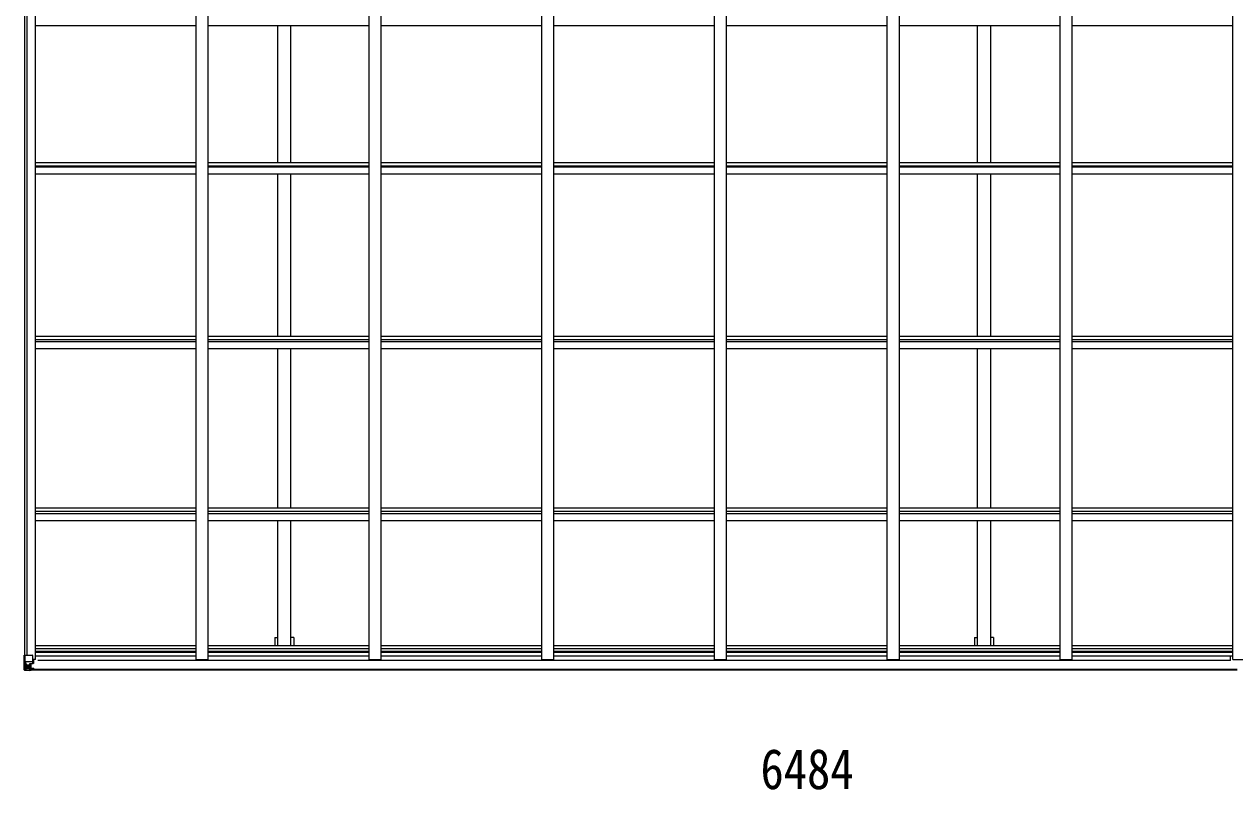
# Model space of a CAD drawing. Units: millimetres at full size; details may follow other scales. Extents: x -9783 to 9892, y -6828 to 6752.
# Drawn here: x 602 to 5620, y 453 to 3624 of the extents above; entities that cross this region are included whole.
import ezdxf
from ezdxf.enums import TextEntityAlignment as Align

# ---------------------------------------------------------------- set-up
doc = ezdxf.new("R2010")
doc.units = ezdxf.units.MM
doc.header["$LTSCALE"] = 35
for name, color, linetype, lineweight in [('0-1_本体', 4, 'Continuous', 9), ('0-2_部品', 7, 'Continuous', 9), ('0-A_寸法', 6, 'Continuous', 9)]:
    doc.layers.add(name, color=color, linetype=linetype, lineweight=lineweight)
doc.styles.add('ＭＳ ゴシック', font='')
doc.styles.get('ＭＳ ゴシック').set_extended_font_data('MS Gothic')

msp = doc.modelspace()

# ---------------------------------------------------------------- linework, layer by layer
at = {"layer": '0-1_本体'}
for p, q in [((604.38, 1010.96), (604.38, 6281.05)), ((614.2, 1010.96), (614.2, 6281.05)), ((649.38, 992.49), (649.38, 6299.52)), ((1315.38, 992.49), (1315.38, 6299.52)), ((1365.38, 992.49), (1365.38, 6299.52)), ((2031.38, 992.49), (2031.38, 6299.52)), ((2081.38, 992.49), (2081.38, 6299.52)), ((2747.38, 992.49), (2747.38, 6299.52)), ((2797.38, 992.49), (2797.38, 6299.52)), ((3463.38, 992.49), (3463.38, 6299.52)), ((3513.38, 992.49), (3513.38, 6299.52)), ((4179.38, 992.49), (4179.38, 6299.52)), ((4229.38, 992.49), (4229.38, 6299.52)), ((4895.38, 992.49), (4895.38, 6299.52)), ((4945.38, 992.49), (4945.38, 6299.52)), ((5611.38, 992.49), (5611.38, 6299.52)), ((649.38, 3618.01), (1315.38, 3618.01)), ((1365.38, 3618.01), (2031.38, 3618.01)), ((1652.88, 3050.49), (1652.88, 3618.01)), ((1707.88, 3050.49), (1707.88, 3618.01)), ((2081.38, 3618.01), (2747.38, 3618.01)), ((2797.38, 3618.01), (3463.38, 3618.01)), ((3513.38, 3618.01), (4179.38, 3618.01)), ((4229.38, 3618.01), (4895.38, 3618.01)), ((4552.88, 3050.49), (4552.88, 3618.01)), ((4607.88, 3050.49), (4607.88, 3618.01)), ((4945.38, 3618.01), (5611.38, 3618.01)), ((649.38, 3050.49), (1315.38, 3050.49)), ((649.38, 3037.47), (1315.38, 3037.47)), ((649.38, 3033.6), (1315.38, 3033.6)), ((1365.38, 3050.49), (2031.38, 3050.49)), ((1365.38, 3037.47), (2031.38, 3037.47)), ((1365.38, 3033.6), (2031.38, 3033.6)), ((2081.38, 3050.49), (2747.38, 3050.49)), ((2081.38, 3037.47), (2747.38, 3037.47)), ((2081.38, 3033.6), (2747.38, 3033.6)), ((2797.38, 3050.49), (3463.38, 3050.49)), ((2797.38, 3037.47), (3463.38, 3037.47)), ((2797.38, 3033.6), (3463.38, 3033.6)), ((3513.38, 3050.49), (4179.38, 3050.49)), ((3513.38, 3037.47), (4179.38, 3037.47)), ((3513.38, 3033.6), (4179.38, 3033.6)), ((4229.38, 3050.49), (4895.38, 3050.49)), ((4229.38, 3037.47), (4895.38, 3037.47)), ((4229.38, 3033.6), (4895.38, 3033.6)), ((4945.38, 3050.49), (5611.38, 3050.49)), ((4945.38, 3037.47), (5611.38, 3037.47)), ((4945.38, 3033.6), (5611.38, 3033.6)), ((649.38, 3003.72), (1315.38, 3003.72)), ((1365.38, 3003.72), (2031.38, 3003.72)), ((1652.88, 2331.19), (1652.88, 3003.72)), ((1707.88, 2331.19), (1707.88, 3003.72)), ((2081.38, 3003.72), (2747.38, 3003.72)), ((2797.38, 3003.72), (3463.38, 3003.72)), ((3513.38, 3003.72), (4179.38, 3003.72)), ((4229.38, 3003.72), (4895.38, 3003.72)), ((4552.88, 2331.19), (4552.88, 3003.72)), ((4607.88, 2331.19), (4607.88, 3003.72)), ((4945.38, 3003.72), (5611.38, 3003.72)), ((649.36, 2318.27), (1315.36, 2318.27)), ((649.38, 2331.19), (1315.38, 2331.19)), ((649.38, 2309.95), (1315.38, 2309.95)), ((1365.36, 2318.27), (2031.36, 2318.27)), ((1365.38, 2331.19), (2031.38, 2331.19)), ((1365.38, 2309.95), (2031.38, 2309.95)), ((2081.36, 2318.27), (2747.36, 2318.27)), ((2081.38, 2331.19), (2747.38, 2331.19)), ((2081.38, 2309.95), (2747.38, 2309.95)), ((2797.36, 2318.27), (3463.36, 2318.27)), ((2797.38, 2331.19), (3463.38, 2331.19)), ((2797.38, 2309.95), (3463.38, 2309.95)), ((3513.36, 2318.27), (4179.36, 2318.27)), ((3513.38, 2331.19), (4179.38, 2331.19)), ((3513.38, 2309.95), (4179.38, 2309.95)), ((4229.36, 2318.27), (4895.36, 2318.27)), ((4229.38, 2331.19), (4895.38, 2331.19)), ((4229.38, 2309.95), (4895.38, 2309.95)), ((4945.36, 2318.27), (5611.36, 2318.27)), ((4945.38, 2331.19), (5611.38, 2331.19)), ((4945.38, 2309.95), (5611.38, 2309.95)), ((649.38, 2280.68), (1315.38, 2280.68)), ((1365.38, 2280.68), (2031.38, 2280.68)), ((1652.88, 1620.41), (1652.88, 2280.68)), ((1707.88, 1620.41), (1707.88, 2280.68)), ((2081.38, 2280.68), (2747.38, 2280.68)), ((2797.38, 2280.68), (3463.38, 2280.68)), ((3513.38, 2280.68), (4179.38, 2280.68)), ((4229.38, 2280.68), (4895.38, 2280.68)), ((4552.88, 1620.41), (4552.88, 2280.68)), ((4607.88, 1620.41), (4607.88, 2280.68)), ((4945.38, 2280.68), (5611.38, 2280.68)), ((649.38, 1620.41), (1315.38, 1620.41)), ((649.38, 1607.58), (1315.38, 1607.58)), ((1365.38, 1620.41), (2031.38, 1620.41)), ((1365.38, 1607.58), (2031.38, 1607.58)), ((2081.38, 1620.41), (2747.38, 1620.41)), ((2081.38, 1607.58), (2747.38, 1607.58)), ((2797.38, 1620.41), (3463.38, 1620.41)), ((2797.38, 1607.58), (3463.38, 1607.58)), ((3513.38, 1620.41), (4179.38, 1620.41)), ((3513.38, 1607.58), (4179.38, 1607.58)), ((4229.38, 1620.41), (4895.38, 1620.41)), ((4229.38, 1607.58), (4895.38, 1607.58)), ((4945.38, 1620.41), (5611.38, 1620.41)), ((4945.38, 1607.58), (5611.38, 1607.58)), ((649.38, 1597.42), (1315.38, 1597.42)), ((649.38, 1568.46), (1315.38, 1568.46)), ((1365.38, 1597.42), (2031.38, 1597.42)), ((1365.38, 1568.46), (2031.38, 1568.46)), ((1652.88, 1051.36), (1652.88, 1568.46)), ((1707.88, 1051.36), (1707.88, 1568.46)), ((2081.38, 1597.42), (2747.38, 1597.42)), ((2081.38, 1568.46), (2747.38, 1568.46)), ((2797.38, 1597.42), (3463.38, 1597.42)), ((2797.38, 1568.46), (3463.38, 1568.46)), ((3513.38, 1597.42), (4179.38, 1597.42)), ((3513.38, 1568.46), (4179.38, 1568.46)), ((4229.38, 1597.42), (4895.38, 1597.42)), ((4229.38, 1568.46), (4895.38, 1568.46)), ((4552.88, 1051.36), (4552.88, 1568.46)), ((4607.88, 1051.36), (4607.88, 1568.46)), ((4945.38, 1597.42), (5611.38, 1597.42)), ((4945.38, 1568.46), (5611.38, 1568.46)), ((1640.88, 1084.19), (1652.88, 1084.19)), ((1640.88, 1084.19), (1640.88, 1051.36)), ((1719.88, 1084.19), (1707.88, 1084.19)), ((1719.88, 1084.19), (1719.88, 1051.36)), ((4540.88, 1084.19), (4552.88, 1084.19)), ((4540.88, 1084.19), (4540.88, 1051.36)), ((4619.88, 1084.19), (4607.88, 1084.19)), ((4619.88, 1084.19), (4619.88, 1051.36)), ((649.38, 1051.36), (1315.38, 1051.36)), ((649.38, 1038.53), (1315.38, 1038.53)), ((649.38, 1027.19), (1315.38, 1027.19)), ((649.38, 1023.4), (1315.38, 1023.4)), ((649.38, 1007.45), (1315.38, 1007.45)), ((1365.38, 1051.36), (2031.38, 1051.36)), ((1365.38, 1038.53), (2031.38, 1038.53)), ((1365.38, 1027.19), (2031.38, 1027.19)), ((1365.38, 1023.4), (2031.38, 1023.4)), ((1365.38, 1007.45), (2031.38, 1007.45)), ((2081.38, 1051.36), (2747.38, 1051.36)), ((2081.38, 1038.53), (2747.38, 1038.53)), ((2081.38, 1027.19), (2747.38, 1027.19)), ((2081.38, 1023.4), (2747.38, 1023.4)), ((2081.38, 1007.45), (2747.38, 1007.45)), ((2797.38, 1051.36), (3463.38, 1051.36)), ((2797.38, 1038.53), (3463.38, 1038.53)), ((2797.38, 1027.19), (3463.38, 1027.19)), ((2797.38, 1023.4), (3463.38, 1023.4)), ((2797.38, 1007.45), (3463.38, 1007.45)), ((3513.38, 1051.36), (4179.38, 1051.36)), ((3513.38, 1038.53), (4179.38, 1038.53)), ((3513.38, 1027.19), (4179.38, 1027.19)), ((3513.38, 1023.4), (4179.38, 1023.4)), ((3513.38, 1007.45), (4179.38, 1007.45)), ((4229.38, 1051.36), (4895.38, 1051.36)), ((4229.38, 1038.53), (4895.38, 1038.53)), ((4229.38, 1027.19), (4895.38, 1027.19)), ((4229.38, 1023.4), (4895.38, 1023.4)), ((4229.38, 1007.45), (4895.38, 1007.45)), ((4945.38, 1051.36), (5611.38, 1051.36)), ((4945.38, 1038.53), (5611.38, 1038.53)), ((4945.38, 1027.19), (5611.38, 1027.19)), ((4945.38, 1023.4), (5611.38, 1023.4)), ((4945.38, 1007.45), (5611.38, 1007.45)), ((5602.38, 989.17), (5602.38, 1007.45)), ((649.38, 992.49), (636.38, 992.49)), ((5602.38, 989.17), (658.38, 989.17)), ((1315.38, 992.49), (1365.38, 992.49)), ((2031.38, 992.49), (2081.38, 992.49)), ((2747.38, 992.49), (2797.38, 992.49)), ((3463.38, 992.49), (3513.38, 992.49)), ((4179.38, 992.49), (4229.38, 992.49)), ((4895.38, 992.49), (4945.38, 992.49)), ((5611.38, 992.49), (5661.38, 992.49)), ((625.88, 952.62), (5629.88, 952.62)), ((625.88, 950.19), (5629.88, 950.19))]:
    msp.add_line(p, q, dxfattribs=at)
at = {"layer": '0-2_部品'}
for p, q in [((605.22, 1010.96), (635.38, 1010.96)), ((605.22, 1010.96), (605.22, 950.38)), ((636.38, 1009.96), (636.38, 976.86)), ((605.77, 984.08), (612.38, 984.29)), ((605.77, 984.08), (609.91, 971.99)), ((609.19, 953.75), (606.46, 950.08)), ((612.38, 970.76), (610.05, 970.73)), ((610.05, 970.73), (610.05, 957.26)), ((610.05, 957.26), (612.38, 957.2)), ((612.38, 984.29), (636.38, 984.29)), ((612.38, 970.76), (624.38, 970.76)), ((612.38, 970.76), (612.38, 970.76)), ((612.38, 957.2), (624.38, 957.2)), ((617.86, 964.4), (617.86, 965.36)), ((623.38, 957.2), (624.38, 957.2)), ((624.38, 974.06), (624.38, 947.96)), ((625.88, 970.76), (624.38, 970.76)), ((625.88, 957.2), (624.38, 957.2)), ((625.88, 953.67), (624.38, 953.67)), ((635.55, 976.6), (625.2, 974.95)), ((625.2, 974.32), (635.55, 975.97)), ((625.2, 974.95), (625.2, 974.32)), ((629.88, 967.16), (625.88, 967.16)), ((629.88, 958.96), (625.88, 958.96)), ((626.38, 954.03), (625.88, 954.03)), ((625.99, 955.33), (629.88, 955.33)), ((626.37, 955.12), (626.37, 954.96)), ((626.37, 954.96), (626.38, 954.96)), ((636.38, 954.87), (626.38, 954.96)), ((626.38, 953), (626.38, 954.96)), ((629.88, 975.06), (629.88, 955.09)), ((635.55, 975.97), (635.55, 976.6)), ((635.83, 976.05), (639.88, 976.08)), ((640.88, 987.96), (636.38, 987.96)), ((636.38, 954.87), (636.38, 953.26)), ((639.88, 977.82), (640.88, 977.81)), ((640.88, 976.09), (639.88, 976.08)), ((640.88, 992.49), (640.88, 976.09)), ((642.38, 954.94), (642.38, 954.83)), ((642.38, 953.26), (642.38, 954.83)), ((602.38, 950.25), (602.38, 950.29)), ((603.32, 949.29), (603.32, 949.25)), ((603.32, 949.25), (603.32, 949.25)), ((612.29, 948.86), (604.36, 949.34)), ((605.22, 950.31), (605.22, 950.38)), ((624.38, 948.07), (612.38, 948.86)), ((624.38, 948.84), (630.88, 948.45)), ((630.88, 947.56), (624.38, 947.96)), ((630.88, 949.37), (625.88, 949.46)), ((634.38, 953.03), (626.38, 953.03)), ((634.38, 953), (626.38, 953)), ((630.88, 949.37), (630.88, 950.19)), ((630.88, 948.96), (630.88, 949.37)), ((630.88, 948.96), (630.88, 948.45)), ((630.88, 948.45), (630.88, 947.56)), ((635.88, 949.76), (635.88, 950.19)), ((636.18, 949.76), (635.88, 949.76)), ((636.18, 949.76), (637.87, 950.19)), ((636.38, 953.26), (641.38, 953.26)), ((641.38, 952.62), (641.38, 953.26)), ((641.38, 953.26), (642.38, 953.26)), ((642.38, 953.26), (642.38, 952.62))]:
    msp.add_line(p, q, dxfattribs=at)
for points in [[(602.38, 950.29), (602.38, 1010.96), (605.22, 1010.96)], [(615.94, 963.44), (614.98, 963.44), (614.98, 962.48), (615.94, 962.48)], [(617.86, 965.36), (616.9, 965.36), (616.9, 964.4)], [(616.9, 961.52), (616.9, 960.56), (617.86, 960.56), (617.86, 961.52)], [(618.82, 962.48), (619.78, 962.48), (619.78, 963.44), (618.82, 963.44)], [(630.88, 948.96), (625.88, 948.96), (625.88, 974.42)], [(641.38, 954.99), (626.38, 955.12), (626.37, 955.12)], [(626.38, 954.03), (634.38, 954.03), (634.38, 952.62)], [(639.88, 976.08), (639.88, 977.82), (636.38, 977.83)], [(636.38, 954.87), (636.38, 954.88), (642.38, 954.83)], [(603.32, 949.25), (612.38, 948.69), (624.38, 947.96)]]:
    msp.add_lwpolyline(points, dxfattribs=at)
msp.add_circle((617.38, 962.96), 5.3, dxfattribs=at)
for centre, radius, start, end in [((635.38, 1009.96), 1, 0, 90), ((615.94, 964.4), 0.96, 270, 0), ((615.94, 961.52), 0.96, 0, 90), ((618.82, 964.4), 0.96, 180, 270), ((618.82, 961.52), 0.96, 90, 180), ((625.31, 974.02), 0.937, 96.73234, 177.67791), ((625.31, 973.39), 0.937, 96.73234, 177.67791), ((626.39, 955.63), 0.513, 178.95293, 268.11972), ((626.38, 955.46), 0.5, 179.95536, 269.47105), ((635.44, 977.53), 0.937, 276.73234, 357.67791), ((635.44, 976.9), 0.937, 276.73234, 357.67791), ((641.52, 947.3), 7.69, 83.56574, 91.03001), ((603.38, 950.29), 0.999, 180.04917, 266.5576), ((603.38, 950.25), 0.999, 180.04917, 266.5576), ((603.38, 950.25), 1, 179.99921, 266.49983), ((604.53, 936.64), 12.7, 84.89689, 90.75534), ((606.5, 950.25), 1.28, 177.54105, 228.82169), ((626.38, 952.53), 0.5, 89.99891, 179.99891), ((626.38, 952.5), 0.5, 90.00309, 180.00198)]:
    msp.add_arc(centre, radius, start, end, dxfattribs=at)
for centre, major_axis, ratio, start_param, end_param in [((606.49, 981.73), (0.85, -2.32), 0.403757, 3.0087805, 3.9744392), ((607.18, 957.34), (0.03, -5), 0.573921, 0.7672717, 1.551125), ((608.64, 970.71), (0, -3), 0.468246, 1.5772882, 2.0127935), ((530.63, 957.2), (81.75, 0), 0.061163, 6.2824128, 6.2831853), ((605.32, 949.17), (2, -0.12), 0.060933, 2.0712557, 3.1453404), ((804.32, 936.94), (201, -12.36), 0.060933, 3.1453404, 3.145839), ((605.51, 952.27), (-0.02, -3), 0.466854, 0.125683, 0.7596956)]:
    msp.add_ellipse(centre, major_axis=major_axis, ratio=ratio, start_param=start_param, end_param=end_param, dxfattribs=at)

# ---------------------------------------------------------------- texts
at = {"layer": '0-A_寸法', "color": 7, "style": 'ＭＳ ゴシック', "width": 0.85}
msp.add_text('6484', height=166.8, dxfattribs=at).set_placement((3653.88, 406.12), align=Align.BOTTOM_LEFT)

doc.saveas('drawing.dxf')
